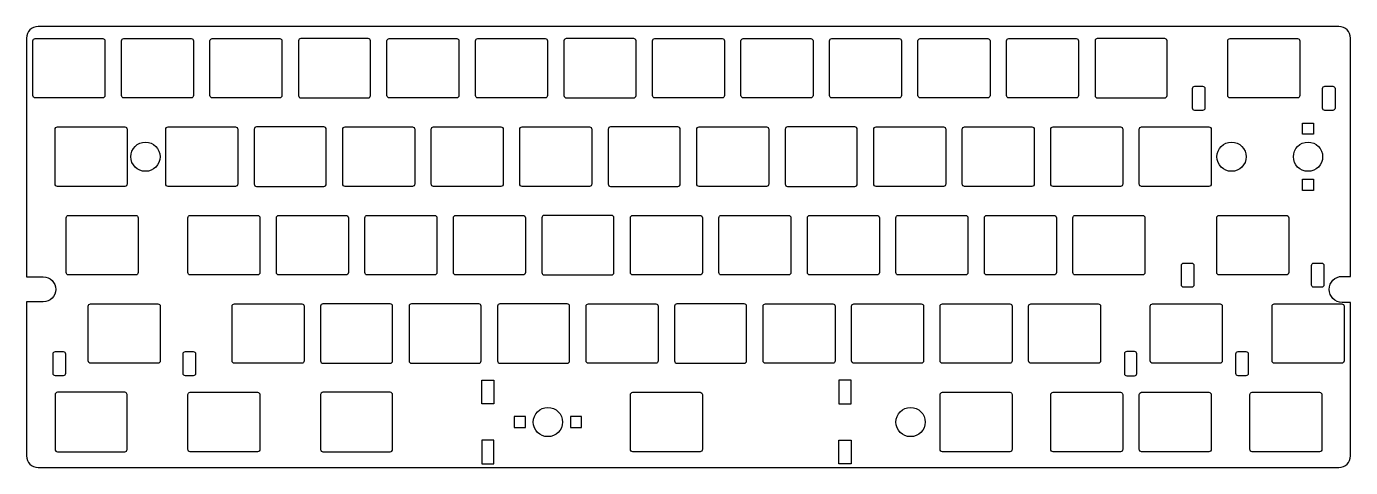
# Model space of a CAD drawing. Header units: millimetres. Extents: x 0 to 285, y -95 to 0.
import ezdxf

# ---------------------------------------------------------------- set-up
doc = ezdxf.new("R2010")
doc.units = ezdxf.units.MM
doc.layers.get('0').update_dxf_attribs({"linetype": 'CONTINUOUS'})

msp = doc.modelspace()

# ---------------------------------------------------------------- linework, layer by layer
for points in [[(282.5, 0), (2.5, 0, 0.414213562), (0, -2.5), (0, -53.925), (3.6, -53.925, -1), (3.6, -59.325), (0, -59.325), (0, -92.5, 0.414213562), (2.5, -95), (282.5, -95, 0.414213562), (285, -92.5), (284.99999, -59.425), (283.2, -59.425, -1), (283.2, -53.825), (284.99999, -53.825), (285, -2.5, 0.414213562)], [(1.9, -15.4, -0.414213562), (1.4, -14.9), (1.4, -3.1, -0.414213562), (1.9, -2.6), (16.4, -2.6, -0.414213562), (16.9, -3.1), (16.9, -14.9, -0.414213562), (16.4, -15.4)], [(35.45, -2.6, -0.414213562), (35.95, -3.1), (35.95, -14.9, -0.414213562), (35.45, -15.4), (20.95, -15.4, -0.414213562), (20.45, -14.9), (20.45, -3.1, -0.414213562), (20.95, -2.6)], [(54.5, -15.4), (40, -15.4, -0.414213562), (39.5, -14.9), (39.5, -3.1, -0.414213562), (40, -2.6), (54.5, -2.6, -0.414213562), (55, -3.1), (55, -14.9, -0.414213562)], [(73.55, -2.6), (59.05, -2.6, 0.414213562), (58.55, -3.1), (58.55, -14.9, 0.414213562), (59.05, -15.4), (73.55, -15.4, 0.414213562), (74.05, -14.9), (74.05, -3.1, 0.414213562)], [(92.6, -15.4), (78.1, -15.4, -0.414213562), (77.6, -14.9), (77.6, -3.1, -0.414213562), (78.1, -2.6), (92.6, -2.6, -0.414213562), (93.1, -3.1), (93.1, -14.9, -0.414213562)], [(96.65, -14.9), (96.65, -3.1, -0.414213562), (97.15, -2.6), (111.65, -2.6, -0.414213562), (112.15, -3.1), (112.15, -14.9, -0.414213562), (111.65, -15.4), (97.15, -15.4, -0.414213562)], [(131.2, -14.9), (131.2, -3.1, 0.414213562), (130.7, -2.6), (116.2, -2.6, 0.414213562), (115.7, -3.1), (115.7, -14.9, 0.414213562), (116.2, -15.4), (130.7, -15.4, 0.414213562)], [(150.25, -14.9, -0.414213562), (149.75, -15.4), (135.25, -15.4, -0.414213562), (134.75, -14.9), (134.75, -3.1, -0.414213562), (135.25, -2.6), (149.75, -2.6, -0.414213562), (150.25, -3.1)], [(168.8, -15.4), (154.3, -15.4, -0.414213562), (153.8, -14.9), (153.8, -3.1, -0.414213562), (154.3, -2.6), (168.8, -2.6, -0.414213562), (169.3, -3.1), (169.3, -14.9, -0.414213562)], [(173.35, -15.4, -0.414213562), (172.85, -14.9), (172.85, -3.1, -0.414213562), (173.35, -2.6), (187.85, -2.6, -0.414213562), (188.35, -3.1), (188.35, -14.9, -0.414213562), (187.85, -15.4)], [(192.4, -15.4, -0.414213562), (191.9, -14.9), (191.9, -3.1, -0.414213562), (192.4, -2.6), (206.9, -2.6, -0.414213562), (207.4, -3.1), (207.4, -14.9, -0.414213562), (206.9, -15.4)], [(211.45, -15.4, -0.414213562), (210.95, -14.9), (210.95, -3.1, -0.414213562), (211.45, -2.6), (225.95, -2.6, -0.414213562), (226.45, -3.1), (226.45, -14.9, -0.414213562), (225.95, -15.4)], [(245.5, -14.9), (245.5, -3.1, 0.414213562), (245, -2.6), (230.5, -2.6, 0.414213562), (230, -3.1), (230, -14.9, 0.414213562), (230.5, -15.4), (245, -15.4, 0.414213562)], [(259.075, -15.4, -0.414213562), (258.575, -14.9), (258.575, -3.1, -0.414213562), (259.075, -2.6), (273.575, -2.6, -0.414213562), (274.075, -3.1), (274.075, -14.9, -0.414213562), (273.575, -15.4)], [(251.49, -18.085, -0.414213562), (250.99, -17.585), (250.99, -13.375, -0.414213562), (251.49, -12.875), (253.16, -12.875, -0.414213562), (253.66, -13.375), (253.66, -17.585, -0.414213562), (253.16, -18.085)], [(281.16, -18.085), (279.49, -18.085, -0.414213562), (278.99, -17.585), (278.99, -13.375, -0.414213562), (279.49, -12.875), (281.16, -12.875, -0.414213562), (281.66, -13.375), (281.66, -17.585, -0.414213562)], [(6.1625, -22.15, -0.414213562), (6.6625, -21.65), (21.1625, -21.65, -0.414213562), (21.6625, -22.15), (21.6625, -33.95, -0.414213562), (21.1625, -34.45), (6.6625, -34.45, -0.414213562), (6.1625, -33.95)], [(29.975, -22.15, -0.414213562), (30.475, -21.65), (44.975, -21.65, -0.414213562), (45.475, -22.15), (45.475, -33.95, -0.414213562), (44.975, -34.45), (30.475, -34.45, -0.414213562), (29.975, -33.95)], [(64.025, -21.65), (49.525, -21.65, 0.414213562), (49.025, -22.15), (49.025, -33.95, 0.414213562), (49.525, -34.45), (64.025, -34.45, 0.414213562), (64.525, -33.95), (64.525, -22.15, 0.414213562)], [(68.575, -34.45, -0.414213562), (68.075, -33.95), (68.075, -22.15, -0.414213562), (68.575, -21.65), (83.075, -21.65, -0.414213562), (83.575, -22.15), (83.575, -33.95, -0.414213562), (83.075, -34.45)], [(102.125, -34.45), (87.625, -34.45, -0.414213562), (87.125, -33.95), (87.125, -22.15, -0.414213562), (87.625, -21.65), (102.125, -21.65, -0.414213562), (102.625, -22.15), (102.625, -33.95, -0.414213562)], [(121.175, -34.45), (106.675, -34.45, -0.414213562), (106.175, -33.95), (106.175, -22.15, -0.414213562), (106.675, -21.65), (121.175, -21.65, -0.414213562), (121.675, -22.15), (121.675, -33.95, -0.414213562)], [(140.225, -21.65), (125.725, -21.65, 0.414213562), (125.225, -22.15), (125.225, -33.95, 0.414213562), (125.725, -34.45), (140.225, -34.45, 0.414213562), (140.725, -33.95), (140.725, -22.15, 0.414213562)], [(144.275, -22.15, -0.414213562), (144.775, -21.65), (159.275, -21.65, -0.414213562), (159.775, -22.15), (159.775, -33.95, -0.414213562), (159.275, -34.45), (144.775, -34.45, -0.414213562), (144.275, -33.95)], [(178.325, -21.65), (163.825, -21.65, 0.414213562), (163.325, -22.15), (163.325, -33.95, 0.414213562), (163.825, -34.45), (178.325, -34.45, 0.414213562), (178.825, -33.95), (178.825, -22.15, 0.414213562)], [(197.375, -34.45), (182.875, -34.45, -0.414213562), (182.375, -33.95), (182.375, -22.15, -0.414213562), (182.875, -21.65), (197.375, -21.65, -0.414213562), (197.875, -22.15), (197.875, -33.95, -0.414213562)], [(201.925, -34.45, -0.414213562), (201.425, -33.95), (201.425, -22.15, -0.414213562), (201.925, -21.65), (216.425, -21.65, -0.414213562), (216.925, -22.15), (216.925, -33.95, -0.414213562), (216.425, -34.45)], [(220.975, -34.45, -0.414213562), (220.475, -33.95), (220.475, -22.15, -0.414213562), (220.975, -21.65), (235.475, -21.65, -0.414213562), (235.975, -22.15), (235.975, -33.95, -0.414213562), (235.475, -34.45)], [(255.025, -33.95, -0.414213562), (254.525, -34.45), (240.025, -34.45, -0.414213562), (239.525, -33.95), (239.525, -22.15, -0.414213562), (240.025, -21.65), (254.525, -21.65, -0.414213562), (255.025, -22.15)], [(23.54375, -40.7, -0.414213562), (24.04375, -41.2), (24.04375, -53, -0.414213562), (23.54375, -53.5), (9.04375, -53.5, -0.414213562), (8.54375, -53), (8.54375, -41.2, -0.414213562), (9.04375, -40.7)], [(35.2375, -53.5, -0.414213562), (34.7375, -53), (34.7375, -41.2, -0.414213562), (35.2375, -40.7), (49.7375, -40.7, -0.414213562), (50.2375, -41.2), (50.2375, -53, -0.414213562), (49.7375, -53.5)], [(53.7875, -41.2, -0.414213562), (54.2875, -40.7), (68.7875, -40.7, -0.414213562), (69.2875, -41.2), (69.2875, -53, -0.414213562), (68.7875, -53.5), (54.2875, -53.5, -0.414213562), (53.7875, -53)], [(72.8375, -53), (72.8375, -41.2, -0.414213562), (73.3375, -40.7), (87.8375, -40.7, -0.414213562), (88.3375, -41.2), (88.3375, -53, -0.414213562), (87.8375, -53.5), (73.3375, -53.5, -0.414213562)], [(91.8875, -53), (91.8875, -41.2, -0.414213562), (92.3875, -40.7), (106.8875, -40.7, -0.414213562), (107.3875, -41.2), (107.3875, -53, -0.414213562), (106.8875, -53.5), (92.3875, -53.5, -0.414213562)], [(126.4375, -53), (126.4375, -41.2, 0.414213562), (125.9375, -40.7), (111.4375, -40.7, 0.414213562), (110.9375, -41.2), (110.9375, -53, 0.414213562), (111.4375, -53.5), (125.9375, -53.5, 0.414213562)], [(144.9875, -53.5), (130.4875, -53.5, -0.414213562), (129.9875, -53), (129.9875, -41.2, -0.414213562), (130.4875, -40.7), (144.9875, -40.7, -0.414213562), (145.4875, -41.2), (145.4875, -53, -0.414213562)], [(164.0375, -53.5), (149.5375, -53.5, -0.414213562), (149.0375, -53), (149.0375, -41.2, -0.414213562), (149.5375, -40.7), (164.0375, -40.7, -0.414213562), (164.5375, -41.2), (164.5375, -53, -0.414213562)], [(168.0875, -53), (168.0875, -41.2, -0.414213562), (168.5875, -40.7), (183.0875, -40.7, -0.414213562), (183.5875, -41.2), (183.5875, -53, -0.414213562), (183.0875, -53.5), (168.5875, -53.5, -0.414213562)], [(202.1375, -40.7, -0.414213562), (202.6375, -41.2), (202.6375, -53, -0.414213562), (202.1375, -53.5), (187.6375, -53.5, -0.414213562), (187.1375, -53), (187.1375, -41.2, -0.414213562), (187.6375, -40.7)], [(206.1875, -41.2, -0.414213562), (206.6875, -40.7), (221.1875, -40.7, -0.414213562), (221.6875, -41.2), (221.6875, -53, -0.414213562), (221.1875, -53.5), (206.6875, -53.5, -0.414213562), (206.1875, -53)], [(240.2375, -53.5), (225.7375, -53.5, -0.414213562), (225.2375, -53), (225.2375, -41.2, -0.414213562), (225.7375, -40.7), (240.2375, -40.7, -0.414213562), (240.7375, -41.2), (240.7375, -53, -0.414213562)], [(256.69375, -53.5, -0.414213562), (256.19375, -53), (256.19375, -41.2, -0.414213562), (256.69375, -40.7), (271.19375, -40.7, -0.414213562), (271.69375, -41.2), (271.69375, -53, -0.414213562), (271.19375, -53.5)], [(251.27875, -55.685, -0.414213562), (250.77875, -56.185), (249.10875, -56.185, -0.414213562), (248.60875, -55.685), (248.60875, -51.475, -0.414213562), (249.10875, -50.975), (250.77875, -50.975, -0.414213562), (251.27875, -51.475)], [(277.10875, -56.185, -0.414213562), (276.60875, -55.685), (276.60875, -51.475, -0.414213562), (277.10875, -50.975), (278.77875, -50.975, -0.414213562), (279.27875, -51.475), (279.27875, -55.685, -0.414213562), (278.77875, -56.185)], [(13.30625, -60.25, -0.414213562), (13.80625, -59.75), (28.30625, -59.75, -0.414213562), (28.80625, -60.25), (28.80625, -72.05, -0.414213562), (28.30625, -72.55), (13.80625, -72.55, -0.414213562), (13.30625, -72.05)], [(59.7625, -72.05, -0.414213562), (59.2625, -72.55), (44.7625, -72.55, -0.414213562), (44.2625, -72.05), (44.2625, -60.25, -0.414213562), (44.7625, -59.75), (59.2625, -59.75, -0.414213562), (59.7625, -60.25)], [(78.3125, -59.75), (63.8125, -59.75, 0.414213562), (63.3125, -60.25), (63.3125, -72.05, 0.414213562), (63.8125, -72.55), (78.3125, -72.55, 0.414213562), (78.8125, -72.05), (78.8125, -60.25, 0.414213562)], [(97.3625, -59.75), (82.8625, -59.75, 0.414213562), (82.3625, -60.25), (82.3625, -72.05, 0.414213562), (82.8625, -72.55), (97.3625, -72.55, 0.414213562), (97.8625, -72.05), (97.8625, -60.25, 0.414213562)], [(116.4125, -59.75), (101.9125, -59.75, 0.414213562), (101.4125, -60.25), (101.4125, -72.05, 0.414213562), (101.9125, -72.55), (116.4125, -72.55, 0.414213562), (116.9125, -72.05), (116.9125, -60.25, 0.414213562)], [(135.4625, -59.75, -0.414213562), (135.9625, -60.25), (135.9625, -72.05, -0.414213562), (135.4625, -72.55), (120.9625, -72.55, -0.414213562), (120.4625, -72.05), (120.4625, -60.25, -0.414213562), (120.9625, -59.75)], [(155.0125, -72.05), (155.0125, -60.25, 0.414213562), (154.5125, -59.75), (140.0125, -59.75, 0.414213562), (139.5125, -60.25), (139.5125, -72.05, 0.414213562), (140.0125, -72.55), (154.5125, -72.55, 0.414213562)], [(159.0625, -72.55, -0.414213562), (158.5625, -72.05), (158.5625, -60.25, -0.414213562), (159.0625, -59.75), (173.5625, -59.75, -0.414213562), (174.0625, -60.25), (174.0625, -72.05, -0.414213562), (173.5625, -72.55)], [(177.6125, -72.05), (177.6125, -60.25, -0.414213562), (178.1125, -59.75), (192.6125, -59.75, -0.414213562), (193.1125, -60.25), (193.1125, -72.05, -0.414213562), (192.6125, -72.55), (178.1125, -72.55, -0.414213562)], [(196.6625, -60.25, -0.414213562), (197.1625, -59.75), (211.6625, -59.75, -0.414213562), (212.1625, -60.25), (212.1625, -72.05, -0.414213562), (211.6625, -72.55), (197.1625, -72.55, -0.414213562), (196.6625, -72.05)], [(230.7125, -72.55), (216.2125, -72.55, -0.414213562), (215.7125, -72.05), (215.7125, -60.25, -0.414213562), (216.2125, -59.75), (230.7125, -59.75, -0.414213562), (231.2125, -60.25), (231.2125, -72.05, -0.414213562)], [(241.90625, -72.05), (241.90625, -60.25, -0.414213562), (242.40625, -59.75), (256.90625, -59.75, -0.414213562), (257.40625, -60.25), (257.40625, -72.05, -0.414213562), (256.90625, -72.55), (242.40625, -72.55, -0.414213562)], [(268.1, -60.25, -0.414213562), (268.6, -59.75), (283.1, -59.75, -0.414213562), (283.6, -60.25), (283.6, -72.05, -0.414213562), (283.1, -72.55), (268.6, -72.55, -0.414213562), (268.1, -72.05)], [(5.72125, -70.525, -0.414213562), (6.22125, -70.025), (7.89125, -70.025, -0.414213562), (8.39125, -70.525), (8.39125, -74.735, -0.414213562), (7.89125, -75.235), (6.22125, -75.235, -0.414213562), (5.72125, -74.735)], [(33.72125, -74.735), (33.72125, -70.525, -0.414213562), (34.22125, -70.025), (35.89125, -70.025, -0.414213562), (36.39125, -70.525), (36.39125, -74.735, -0.414213562), (35.89125, -75.235), (34.22125, -75.235, -0.414213562)], [(238.99125, -74.735), (238.99125, -70.525, 0.414213562), (238.49125, -70.025), (236.82125, -70.025, 0.414213562), (236.32125, -70.525), (236.32125, -74.735, 0.414213562), (236.82125, -75.235), (238.49125, -75.235, 0.414213562)], [(262.49125, -70.025, -0.414213562), (262.99125, -70.525), (262.99125, -74.735, -0.414213562), (262.49125, -75.235), (260.82125, -75.235, -0.414213562), (260.32125, -74.735), (260.32125, -70.525, -0.414213562), (260.82125, -70.025)], [(21.1625, -78.8), (6.6625, -78.8, 0.414213562), (6.1625, -79.3), (6.1625, -91.1, 0.414213562), (6.6625, -91.6), (21.1625, -91.6, 0.414213562), (21.6625, -91.1), (21.6625, -79.3, 0.414213562)], [(34.7375, -79.3, -0.414213562), (35.2375, -78.8), (49.7375, -78.8, -0.414213562), (50.2375, -79.3), (50.2375, -91.1, -0.414213562), (49.7375, -91.6), (35.2375, -91.6, -0.414213562), (34.7375, -91.1)], [(78.3125, -78.8), (63.8125, -78.8, 0.414213562), (63.3125, -79.3), (63.3125, -91.1, 0.414213562), (63.8125, -91.6), (78.3125, -91.6, 0.414213562), (78.8125, -91.1), (78.8125, -79.3, 0.414213562)], [(144.9875, -78.8, -0.414213562), (145.4875, -79.3), (145.4875, -91.1, -0.414213562), (144.9875, -91.6), (130.4875, -91.6, -0.414213562), (129.9875, -91.1), (129.9875, -79.3, -0.414213562), (130.4875, -78.8)], [(196.6625, -79.3, -0.414213562), (197.1625, -78.8), (211.6625, -78.8, -0.414213562), (212.1625, -79.3), (212.1625, -91.1, -0.414213562), (211.6625, -91.6), (197.1625, -91.6, -0.414213562), (196.6625, -91.1)], [(235.475, -78.8, -0.414213562), (235.975, -79.3), (235.975, -91.1, -0.414213562), (235.475, -91.6), (220.975, -91.6, -0.414213562), (220.475, -91.1), (220.475, -79.3, -0.414213562), (220.975, -78.8)], [(255.025, -91.1, -0.414213562), (254.525, -91.6), (240.025, -91.6, -0.414213562), (239.525, -91.1), (239.525, -79.3, -0.414213562), (240.025, -78.8), (254.525, -78.8, -0.414213562), (255.025, -79.3)], [(263.3375, -91.1), (263.3375, -79.3, -0.414213562), (263.8375, -78.8), (278.3375, -78.8, -0.414213562), (278.8375, -79.3), (278.8375, -91.1, -0.414213562), (278.3375, -91.6), (263.8375, -91.6, -0.414213562)]]:
    msp.add_lwpolyline(points, format="xyb", close=True)
for points in [[(274.65, -20.8), (277.05, -20.8), (277.05, -23.2), (274.65, -23.2)], [(274.65, -35.3), (274.65, -32.9), (277.05, -32.9), (277.05, -35.3)], [(100.5875, -81.3), (97.9875, -81.3), (97.9875, -76.2), (100.5875, -76.2)], [(174.8875, -81.3), (177.4875, -81.3), (177.4875, -76.2), (174.8875, -76.2)], [(104.9875, -84), (104.9875, -86.4), (107.3875, -86.4), (107.3875, -84)], [(117.0875, -86.4), (119.4875, -86.4), (119.4875, -84), (117.0875, -84)], [(97.9875, -89.1), (97.9875, -94.2), (100.5875, -94.2), (100.5875, -89.1)], [(177.4875, -89.1), (177.4875, -94.2), (174.8875, -94.2), (174.8875, -89.1)]]:
    msp.add_lwpolyline(points, close=True)
for centre in [(25.6125, -28.05), (259.3875, -28.05), (275.85, -28.05), (112.2375, -85.2), (190.3, -85.2)]:
    msp.add_circle(centre, 3.15)

doc.saveas('drawing.dxf')
